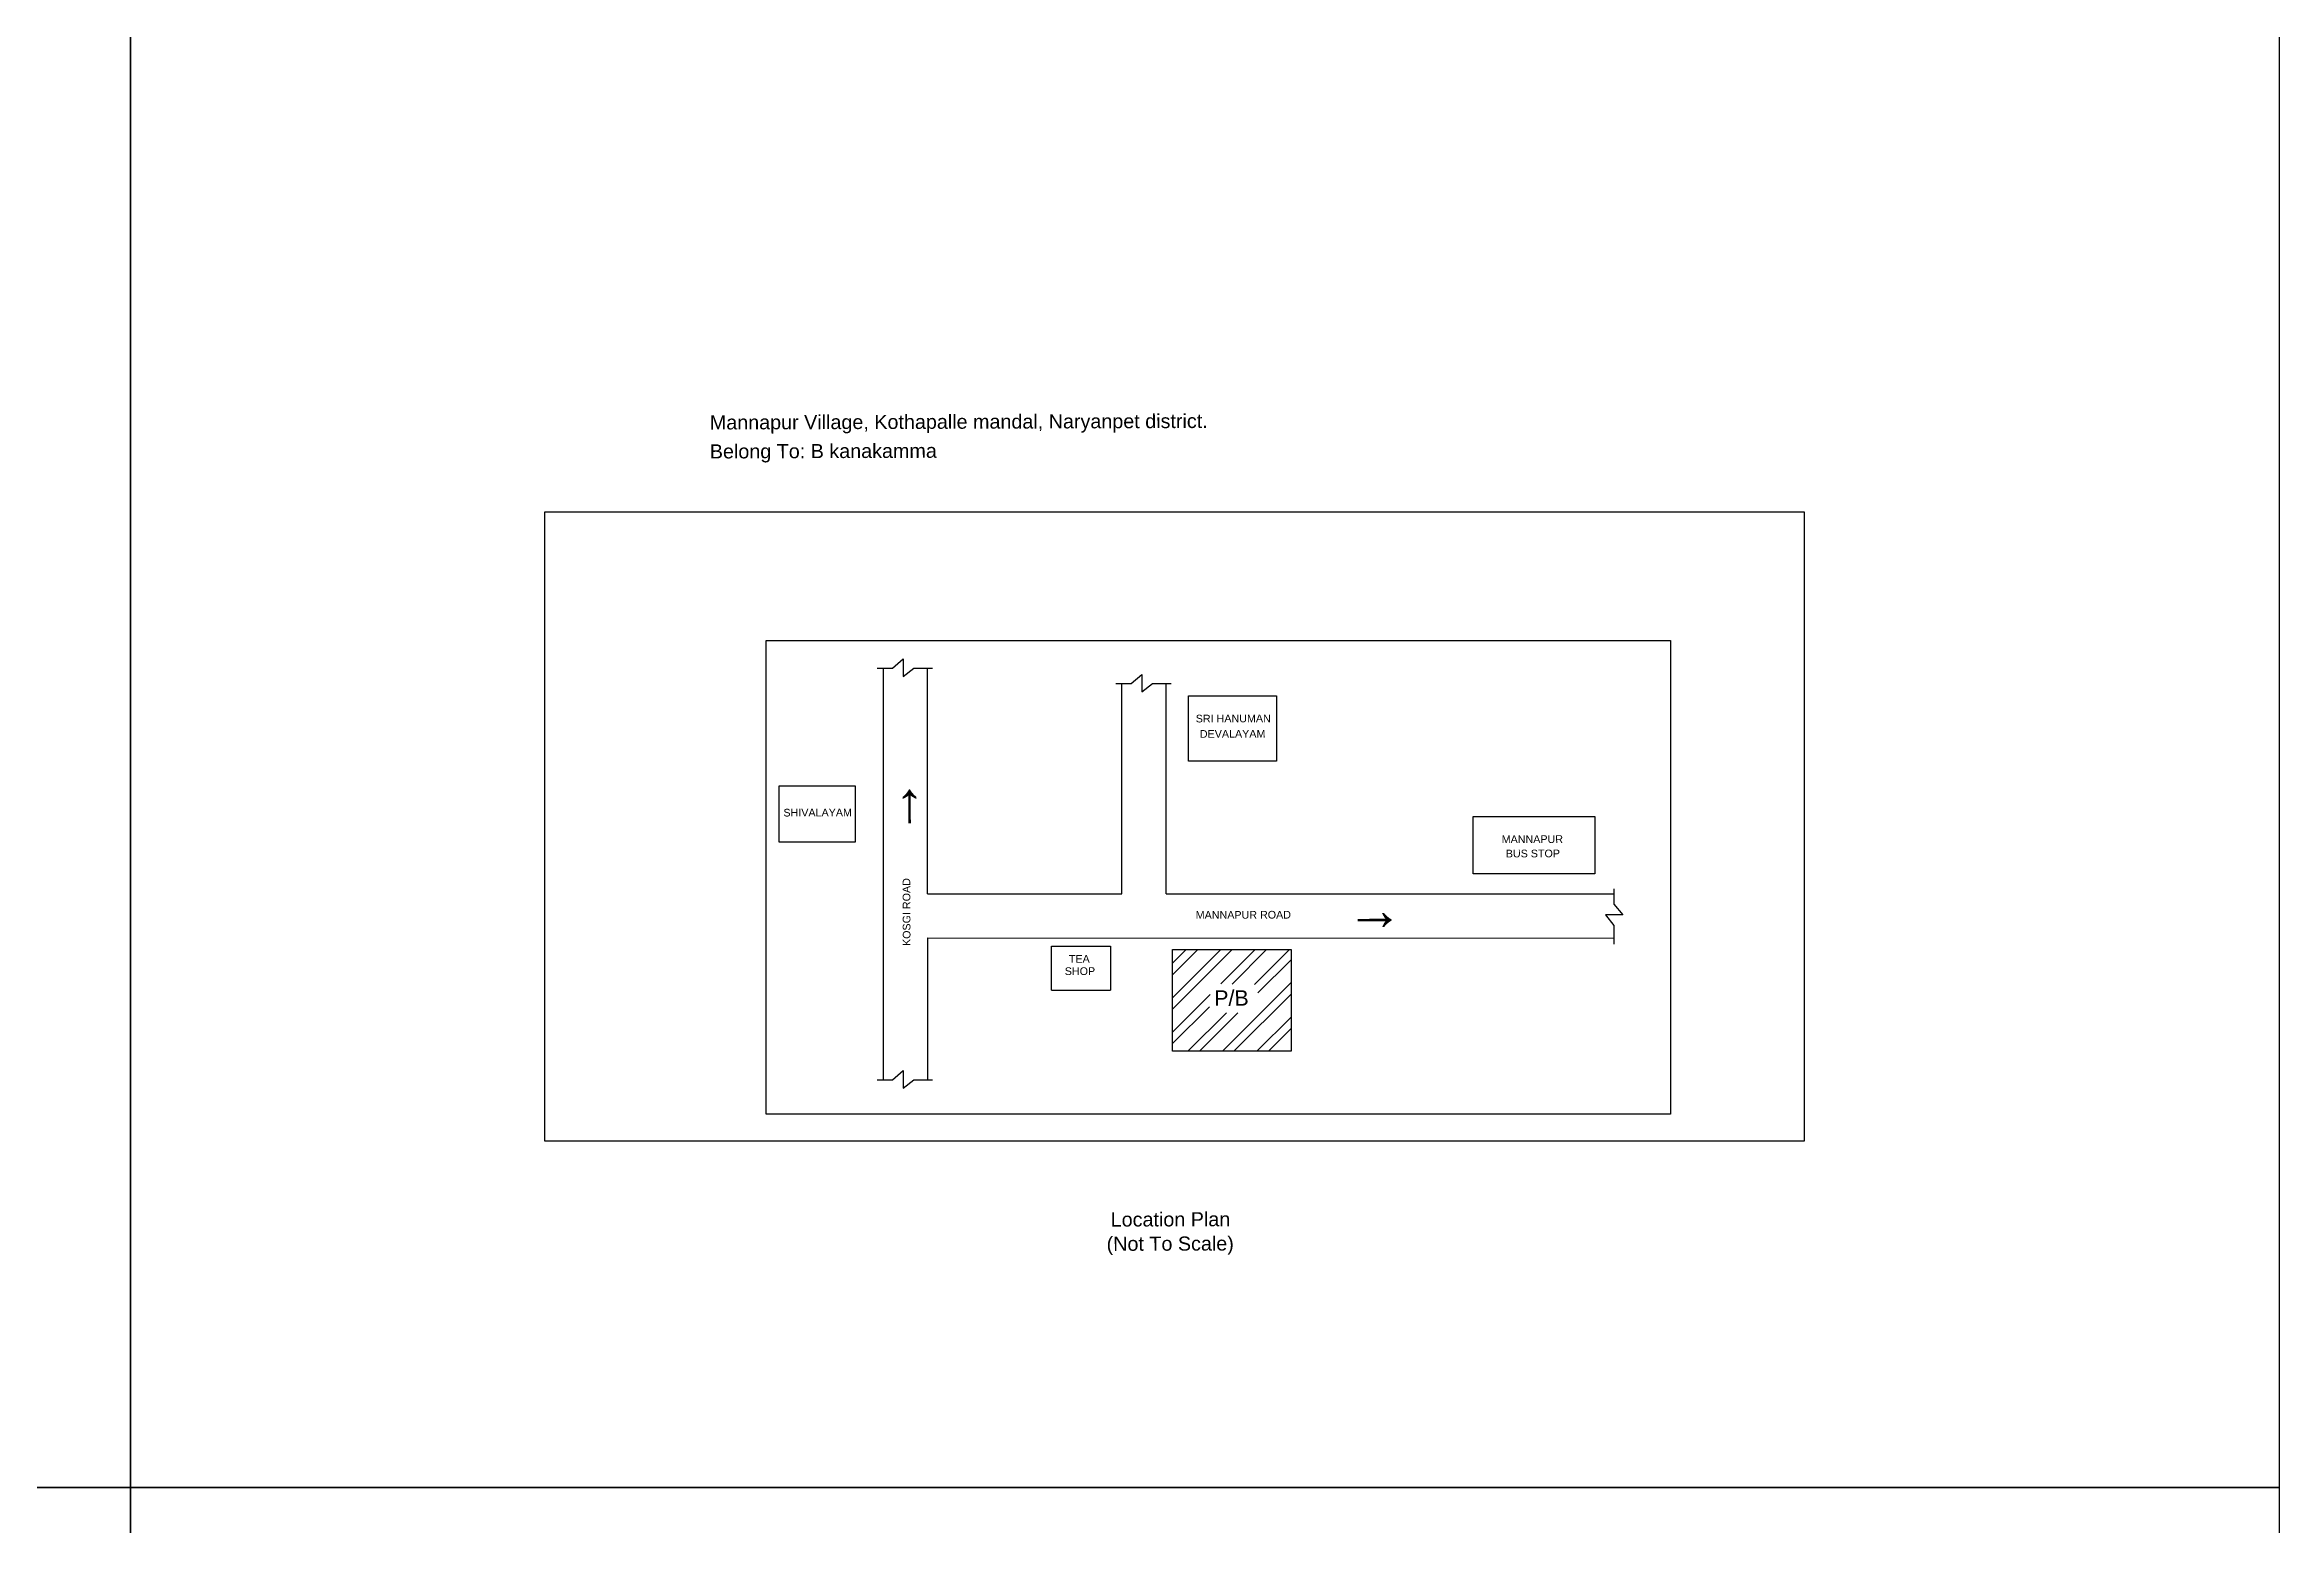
# Model space of a CAD drawing. Header units: millimetres. Extents: x 0 to 454357, y 0 to 194260.
# Drawn here: x 96945 to 118785, y 134489 to 148968 of the extents above; entities that cross this region are included whole.
import ezdxf

# ---------------------------------------------------------------- set-up
doc = ezdxf.new("R2010")
doc.units = ezdxf.units.MM
doc.styles.get("Standard").update_dxf_attribs({"font": 'arial.ttf'})

msp = doc.modelspace()

# ---------------------------------------------------------------- hatches: boundary and pattern name
h = msp.add_hatch()
h.set_pattern_fill('ANSI32', color=256, scale=25)
h.set_pattern_definition([(45, (56675.2, 120010), (-168.3798, 168.3798), []), (45, (56787.45, 120010), (-168.3798, 168.3798), [])])
h.paths.add_polyline_path([(109126.3, 140118.1), (107969, 140118.1), (107969, 139124.7), (109126.3, 139124.7)])
h.paths.add_polyline_path([(108343.8, 139785), (108806.6, 139775), (108786.6, 139500), (108323.8, 139500)], flags=16)

# ---------------------------------------------------------------- linework, layer by layer
for p, q in [((101834.9, 144398.1), (114141.8, 144398.1)), ((101834.9, 138244.6), (101834.9, 144398.1)), ((114141.8, 144398.1), (114141.8, 138244.6)), ((105142.6, 138846.5), (105142.6, 142872.2)), ((105573.6, 140664.4), (105573.6, 142872.2)), ((107474.2, 140664.4), (107474.2, 142720)), ((107905.2, 140664.4), (107905.2, 142720)), ((105573.6, 140664.4), (107474.2, 140664.4)), ((107905.2, 140664.4), (112281.4, 140664.4)), ((105573.6, 140233.1), (105573.6, 138846.5)), ((105573.6, 140232.8), (112281.4, 140230.5)), ((106786.5, 140153), (107361.5, 140153)), ((106786.5, 139721.7), (106786.5, 140153)), ((107361.5, 140153), (107361.5, 139721.7)), ((106786.5, 139721.7), (107361.5, 139721.7)), ((114141.8, 138244.6), (101834.9, 138244.6))]:
    msp.add_line(p, q)
for points in [[(76785.2, 134860), (76785.2, 149710), (97785.2, 149710), (97785.2, 134860), (76785.2, 134860)], [(97785.2, 134860), (97785.2, 149710), (118785.2, 149710), (118785.2, 134860), (97785.2, 134860)], [(103995.2, 143140), (112835.2, 143140), (112835.2, 138510), (103995.2, 138510)], [(108125.2, 142600), (108985.2, 142600), (108985.2, 141960), (108125.2, 141960)], [(104125.2, 141720), (104865.2, 141720), (104865.2, 141170), (104125.2, 141170)], [(110905.2, 141420), (112095.2, 141420), (112095.2, 140860), (110905.2, 140860)], [(109126.3, 140118.1), (109126.3, 139124.7), (107969, 139124.7), (107969, 140118.1)], [(76785.2, 120010), (76785.2, 134860), (97785.2, 134860), (97785.2, 120010), (76785.2, 120010)], [(97785.2, 120010), (97785.2, 134860), (118785.2, 134860), (118785.2, 120010), (97785.2, 120010)]]:
    msp.add_lwpolyline(points, close=True)
for points in [[(105080.9, 142872.2), (105232.2, 142872.2), (105335.3, 142960.9), (105335.3, 142789.9), (105439.7, 142872.2), (105622.3, 142872.1)], [(107412.5, 142720), (107563.9, 142720), (107666.9, 142808.7), (107666.9, 142637.7), (107771.3, 142720), (107953.9, 142720)], [(112281.4, 140712.7), (112281.4, 140561.4), (112370.1, 140458.3), (112199.1, 140458.3), (112281.4, 140353.9), (112281.4, 140171.3)], [(105080.9, 138846.6), (105232.2, 138846.6), (105335.3, 138935.3), (105335.3, 138764.3), (105439.7, 138846.6), (105622.3, 138846.5)]]:
    msp.add_lwpolyline(points)

# ---------------------------------------------------------------- texts
for s, height, rotation, p in [('Mannapur Village, Kothapalle mandal, Naryanpet district.', 138.039, 0.17556, (103446, 145204.3)), ('Belong To: B kanakamma', 138.039, 0.17556, (103446, 144921.1)), ('SRI HANUMAN', 75, 0.17556, (108195.2, 142340)), ('DEVALAYAM', 75, 0.17556, (108235.2, 142190)), ('→', 400, 90.17556, (105495.2, 141240)), ('SHIVALAYAM', 75, 0.17556, (104165.2, 141420)), ('MANNAPUR ', 75, 0.17556, (111185.2, 141160)), ('BUS STOP', 75, 0.17556, (111225.2, 141020)), ('KOSGI ROAD', 75, 90.17556, (105407.1, 140153.9)), ('MANNAPUR ROAD', 75, 0.17556, (108194.7, 140419.6)), ('→', 400, 0.17556, (109665.2, 140310)), ('TEA', 75, 0.17556, (106955.2, 139990)), ('SHOP', 75, 0.17556, (106915.2, 139870)), ('P/B', 150, 0.17556, (108375.2, 139570)), ('Location Plan ', 138.039, 0.17556, (107363.9, 137410.2)), ('(Not To Scale)', 138.039, 0.17556, (107324.4, 137172.6))]:
    msp.add_text(s, height=height, rotation=rotation).set_placement(p)

doc.saveas('drawing.dxf')
